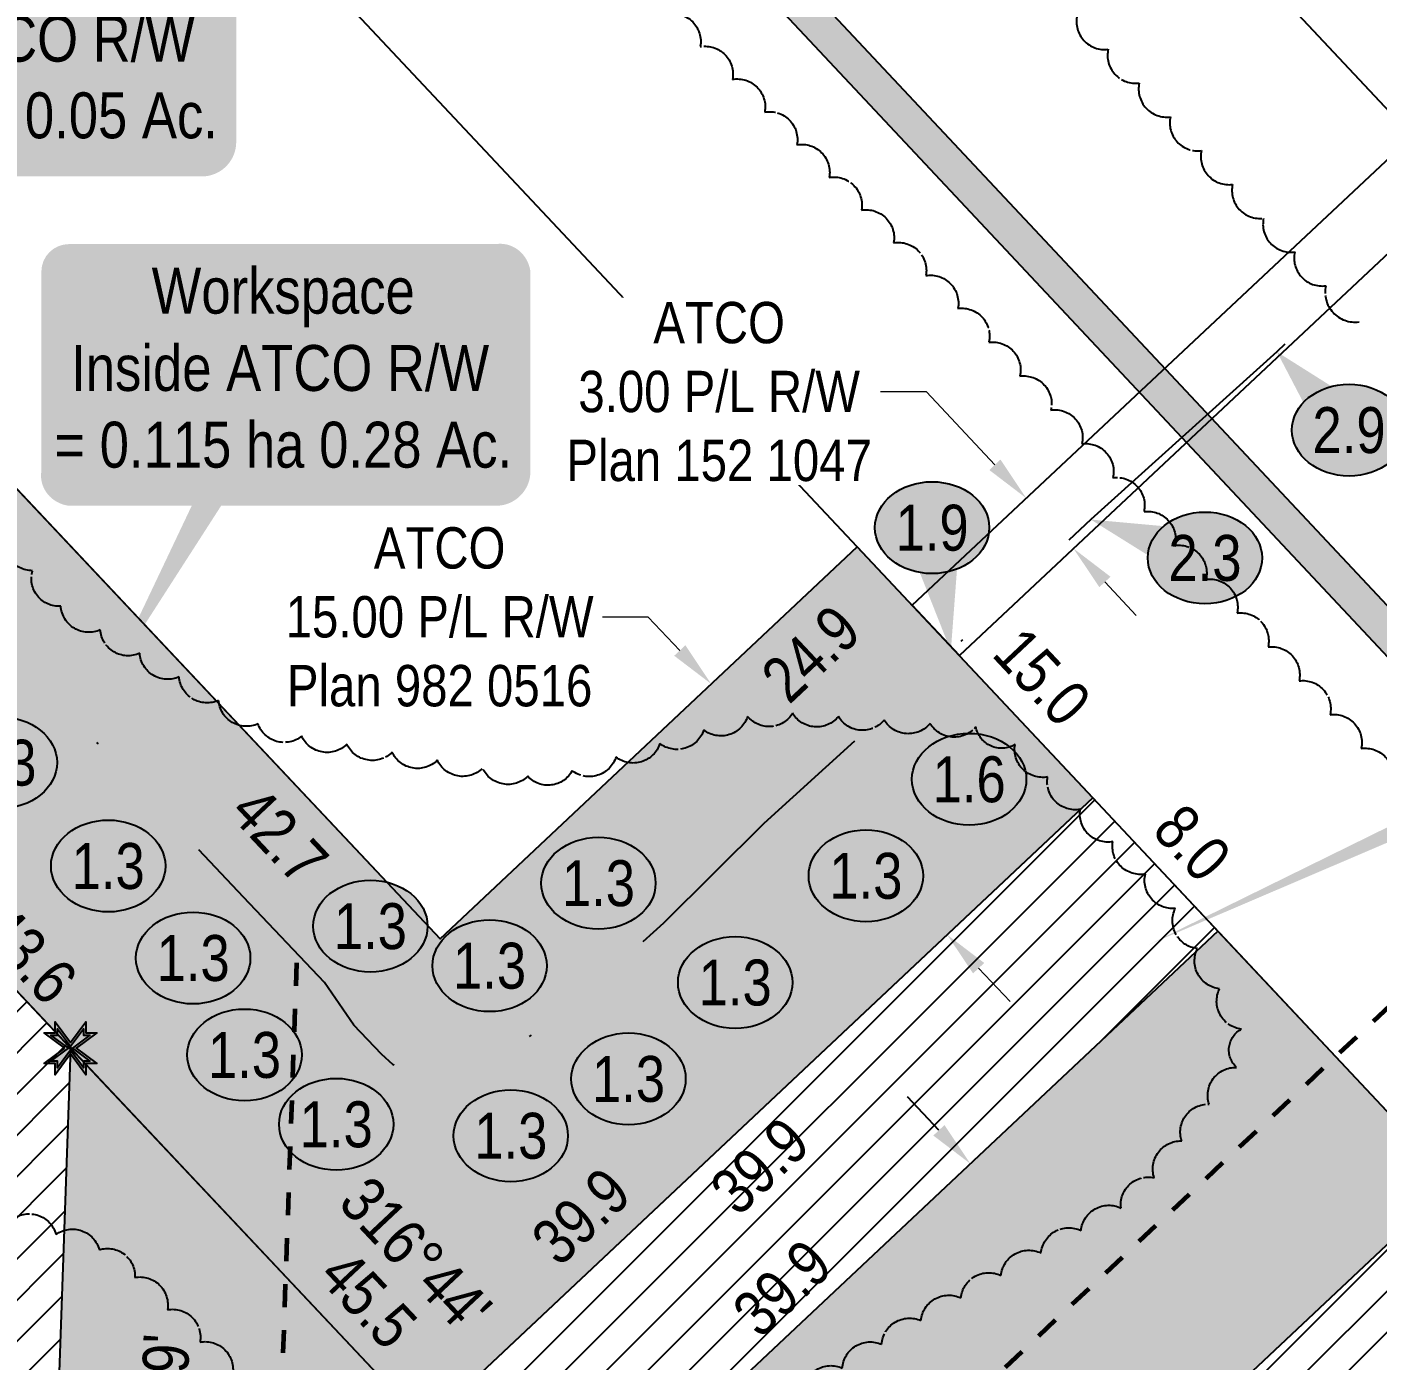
# Model space of a CAD drawing. Extents: x 634962 to 644935, y 5969185 to 5972988.
# Drawn here: x 643982.5 to 644041.3, y 5970389.1 to 5970447.2 of the extents above; entities that cross this region are included whole.
import ezdxf
from ezdxf.enums import TextEntityAlignment as Align

# ---------------------------------------------------------------- set-up
doc = ezdxf.new("R2010")
doc.units = 0
doc.header["$LTSCALE"] = 5
doc.header["$PDSIZE"] = 0.5
for name, pattern in [('0', [1, 1, 0]), ('DASHDOT', [25.4, 12.7, -6.35, 0, -6.35]), ('DASHED2', [9.525, 6.35, -3.175]), ('foc-PROPOSED-HP', [2, 1, -1])]:
    doc.linetypes.add(name, pattern=pattern)
doc.layers.get('Defpoints').update_dxf_attribs({"color": 9})
for name, color, linetype in [('AS-PIPE-UG-CLIENT HIGH PRESSURE', 240, 'DASHDOT'), ('AS-POWER-OH-ATCO PIPELINES', 241, 'foc-OHPOWER'), ('AS-RAILWAY', 13, 'TRACKS'), ('C-RW', 13, 'Continuous'), ('L-BD1', 253, 'Continuous'), ('L-MON', 1, 'Continuous'), ('L-TITLEDB', 4, 'Continuous'), ('L-TITLEDB-T', 4, 'Continuous'), ('P-ELEVATION', 7, 'Continuous'), ('P-PROPOSED', 10, 'Continuous'), ('P-PROPOSED-H', 21, 'Continuous'), ('P-TEMP WITHIN RW-H_3', 254, 'Continuous'), ('P-TEMP WITHIN-BLACK_3', 5, 'Continuous'), ('P-TEMP-ATCO PIPELINES-H_3', 71, 'Continuous'), ('P-TEMP-ATCO PIPELINES-T_3', 104, 'Continuous'), ('P-TEMP-ATCO PIPELINES_3', 104, 'Continuous'), ('P-TEMP-BLOCKS', 250, 'Continuous'), ('T-BUSH', 110, '0')]:
    doc.layers.add(name, color=color, linetype=linetype)
doc.layers.add('C-RW-T', color=13, linetype='Continuous', lineweight=9)
doc.layers.add('PROPOSED HP', color=240, linetype='foc-PROPOSED-HP', lineweight=60)
doc.styles.add('1.8', font='ARIALN.TTF', dxfattribs={"height": 1.8})
doc.styles.add('80', font='ARIALN.TTF', dxfattribs={"height": 10})
doc.styles.add('80L', font='ARIALN.TTF', dxfattribs={"height": 10})
doc.styles.add('foc-LtypeFont', font='ARIALN.TTF', dxfattribs={"height": 7.35})
doc.linetypes.add('foc-OHPOWER', pattern='A,10,-1,["O/P",foc-LtypeFont,S=0.2,R=0,X=-0.5,Y=-0.75],-3.25', length=14.25)
doc.linetypes.add('TRACKS', pattern='A,3.81,[130,ltypeshp1.shx,S=6.35,R=0,X=0,Y=0],3.81', length=7.62)
doc.dimstyles.new('Compass 1 000', dxfattribs={"dimtxt": 1.8, "dimasz": 2, "dimexe": 0.2, "dimexo": 0.0625, "dimgap": 0.5, "dimtad": 0, "dimtih": 1, "dimtoh": 1, "dimzin": 0, "dimdsep": 46, "dimtxsty": '1.8', "dimcen": 0.1, "dimse1": 1, "dimse2": 1, "dimclrd": 256, "dimclrt": 256, "dimaunit": 1, "dimadec": 4, "dimazin": 0, "dimtfac": 0.06, "dimtofl": 0, "dimtmove": 0, "dimatfit": 0, "dimfxl": 0.2, "dimtolj": 1, "dimtzin": 0, "dimlwd": -1, "dimarcsym": 0})

# ---------------------------------------------------------------- blocks, each defined once
blk = doc.blocks.new('*D442')
at = {"layer": 'C-RW-T', "transparency": 16777216}
for p, q in [((644021.659, 5970431.32), (644019.659, 5970431.32)), ((644024.643, 5970428.14), (644021.659, 5970431.32)), ((644029.433, 5970423.036), (644030.801, 5970421.578))]:
    blk.add_line(p, q, dxfattribs=at)
for points in [[(644024.886, 5970428.368), (644024.4, 5970427.912), (644026.012, 5970426.682)], [(644029.676, 5970423.264), (644029.189, 5970422.808), (644028.064, 5970424.495)]]:
    blk.add_solid(points, dxfattribs=at)
at = {"layer": 'Defpoints', "color": 0, "transparency": 16777216}
for p in [(644026.012, 5970426.682), (644025.922, 5970426.598), (644027.975, 5970424.411)]:
    blk.add_point(p, dxfattribs=at)
at = {"layer": 'C-RW-T', "transparency": 16777216, "insert": (644012.637, 5970431.32), "char_height": 1.8, "attachment_point": 5, "style": '1.8', "bg_fill": 3, "box_fill_scale": 1.1, "bg_fill_color": 256, "bg_fill_true_color": 13158600, "bg_fill_transparency": 0}
blk.add_mtext('\\A1;ATCO\\P3.00 P/L R/W\\PPlan 152 1047', dxfattribs=at)
blk = doc.blocks.new('*D443')
at = {"layer": 'Defpoints', "color": 0, "transparency": 16777216}
for p in [(644021.928, 5970464.717), (644000.152, 5970444.279), (644048.573, 5970392.69)]:
    blk.add_point(p, dxfattribs=at)
at = {"layer": 'L-TITLEDB-T', "transparency": 16777216}
for p, q in [((644071.807, 5970414.498), (644073.265, 5970415.866)), ((644073.265, 5970415.866), (644075.265, 5970415.866)), ((644047.115, 5970391.322), (644045.657, 5970389.953))]:
    blk.add_line(p, q, dxfattribs=at)
for points in [[(644071.579, 5970414.741), (644072.035, 5970414.255), (644070.349, 5970413.129)], [(644046.887, 5970391.565), (644047.343, 5970391.079), (644048.573, 5970392.69)]]:
    blk.add_solid(points, dxfattribs=at)
at = {"layer": 'L-TITLEDB-T', "transparency": 16777216, "insert": (644082.191, 5970415.866), "char_height": 1.8, "attachment_point": 5, "style": '1.8'}
blk.add_mtext('\\A1;30.18 Railway\\PPlan 6276 BB', dxfattribs=at)
blk = doc.blocks.new('*D444')
at = {"layer": 'Defpoints', "color": 0, "transparency": 16777216}
for p in [(644049.399, 5970502.658), (644015.863, 5970471.18), (644106.697, 5970441.614)]:
    blk.add_point(p, dxfattribs=at)
at = {"layer": 'L-TITLEDB-T', "transparency": 16777216}
for p, q in [((644108.155, 5970442.983), (644109.613, 5970444.351)), ((644071.703, 5970408.767), (644069.715, 5970406.902)), ((644069.715, 5970406.902), (644067.715, 5970406.902))]:
    blk.add_line(p, q, dxfattribs=at)
for points in [[(644107.927, 5970443.226), (644108.383, 5970442.74), (644106.697, 5970441.614)], [(644071.475, 5970409.01), (644071.931, 5970408.524), (644073.161, 5970410.136)]]:
    blk.add_solid(points, dxfattribs=at)
at = {"layer": 'L-TITLEDB-T', "transparency": 16777216, "insert": (644061.169, 5970406.902), "char_height": 1.8, "attachment_point": 5, "style": '1.8'}
blk.add_mtext('\\A1;45.72 Road\\PPlan 2143 JY', dxfattribs=at)
blk = doc.blocks.new('*U594')
at = {"layer": 'P-ELEVATION'}
h = blk.add_hatch(color=111, dxfattribs=at)
h.dxf.hatch_style = 1
edge = h.paths.add_edge_path()
edge.add_ellipse((0, 0), major_axis=(-12.45, 0), ratio=0.803368, start_angle=0, end_angle=360)
at = {"layer": 'P-ELEVATION', "color": 7, "flags": 128}
blk.add_lwpolyline([(0, 0, 12.5, 0, 0), (-22.24, 11.36, 0, 0, 0)], format="xyseb", dxfattribs=at)
at = {"layer": 'P-ELEVATION', "color": 7}
blk.add_ellipse((0, 0), major_axis=(-12.45, 0), ratio=0.803368, dxfattribs=at)
at = {"layer": 'P-ELEVATION', "style": '80'}
blk.add_attdef('ELEVATION', text='', height=10, dxfattribs=at).set_placement((0, 0), align=Align.MIDDLE_CENTER)
blk = doc.blocks.new('*U603')
at = {"layer": 'P-ELEVATION'}
h = blk.add_hatch(color=111, dxfattribs=at)
h.dxf.hatch_style = 1
edge = h.paths.add_edge_path()
edge.add_ellipse((0, 0), major_axis=(-12.45, 0), ratio=0.803368, start_angle=0, end_angle=360)
at = {"layer": 'P-ELEVATION', "color": 7, "flags": 128}
blk.add_lwpolyline([(0, 0, 12.5, 0, 0), (24.31, 1.17, 0, 0, 0)], format="xyseb", dxfattribs=at)
at = {"layer": 'P-ELEVATION', "color": 7}
blk.add_ellipse((0, 0), major_axis=(-12.45, 0), ratio=0.803368, dxfattribs=at)
at = {"layer": 'P-ELEVATION', "style": '80'}
blk.add_attdef('ELEVATION', text='', height=10, dxfattribs=at).set_placement((0, 0), align=Align.MIDDLE_CENTER)
blk = doc.blocks.new('*U834')
at = {"layer": 'P-ELEVATION'}
h = blk.add_hatch(color=111, dxfattribs=at)
h.dxf.hatch_style = 1
edge = h.paths.add_edge_path()
edge.add_ellipse((0, 0), major_axis=(-12.45, 0), ratio=0.803368, start_angle=0, end_angle=360)
at = {"layer": 'P-ELEVATION', "color": 7, "flags": 128}
blk.add_lwpolyline([(0, 0, 12.5, 0, 0), (29.46, -6.8, 0, 0, 0)], format="xyseb", dxfattribs=at)
at = {"layer": 'P-ELEVATION', "color": 7}
blk.add_ellipse((0, 0), major_axis=(-12.45, 0), ratio=0.803368, dxfattribs=at)
at = {"layer": 'P-ELEVATION', "style": '80'}
blk.add_attdef('ELEVATION', text='', height=10, dxfattribs=at).set_placement((0, 0), align=Align.MIDDLE_CENTER)
blk = doc.blocks.new('*U833')
at = {"layer": 'P-ELEVATION'}
h = blk.add_hatch(color=111, dxfattribs=at)
h.dxf.hatch_style = 1
edge = h.paths.add_edge_path()
edge.add_ellipse((0, 0), major_axis=(-12.45, 0), ratio=0.803368, start_angle=0, end_angle=360)
at = {"layer": 'P-ELEVATION', "color": 7, "flags": 128}
blk.add_lwpolyline([(0, 0, 12.5, 0, 0), (28.63, -5.3, 0, 0, 0)], format="xyseb", dxfattribs=at)
at = {"layer": 'P-ELEVATION', "color": 7}
blk.add_ellipse((0, 0), major_axis=(-12.45, 0), ratio=0.803368, dxfattribs=at)
at = {"layer": 'P-ELEVATION', "style": '80'}
blk.add_attdef('ELEVATION', text='', height=10, dxfattribs=at).set_placement((0, 0), align=Align.MIDDLE_CENTER)
blk = doc.blocks.new('*U606')
at = {"layer": 'P-ELEVATION'}
h = blk.add_hatch(color=111, dxfattribs=at)
h.dxf.hatch_style = 1
edge = h.paths.add_edge_path()
edge.add_ellipse((0, 0), major_axis=(-12.45, 0), ratio=0.803368, start_angle=0, end_angle=360)
at = {"layer": 'P-ELEVATION', "color": 7, "flags": 128}
blk.add_lwpolyline([(0, 0, 12.5, 0, 0), (29.83, 0.13, 0, 0, 0)], format="xyseb", dxfattribs=at)
at = {"layer": 'P-ELEVATION', "color": 7}
blk.add_ellipse((0, 0), major_axis=(-12.45, 0), ratio=0.803368, dxfattribs=at)
at = {"layer": 'P-ELEVATION', "style": '80'}
blk.add_attdef('ELEVATION', text='', height=10, dxfattribs=at).set_placement((0, 0), align=Align.MIDDLE_CENTER)
blk = doc.blocks.new('*U607')
at = {"layer": 'P-ELEVATION'}
h = blk.add_hatch(color=111, dxfattribs=at)
h.dxf.hatch_style = 1
edge = h.paths.add_edge_path()
edge.add_ellipse((0, 0), major_axis=(-12.45, 0), ratio=0.803368, start_angle=0, end_angle=360)
at = {"layer": 'P-ELEVATION', "color": 7, "flags": 128}
blk.add_lwpolyline([(0, 0, 12.5, 0, 0), (15.94, 11.6, 0, 0, 0)], format="xyseb", dxfattribs=at)
at = {"layer": 'P-ELEVATION', "color": 7}
blk.add_ellipse((0, 0), major_axis=(-12.45, 0), ratio=0.803368, dxfattribs=at)
at = {"layer": 'P-ELEVATION', "style": '80'}
blk.add_attdef('ELEVATION', text='', height=10, dxfattribs=at).set_placement((0, 0), align=Align.MIDDLE_CENTER)
blk = doc.blocks.new('*U608')
at = {"layer": 'P-ELEVATION'}
h = blk.add_hatch(color=111, dxfattribs=at)
h.dxf.hatch_style = 1
edge = h.paths.add_edge_path()
edge.add_ellipse((0, 0), major_axis=(-12.45, 0), ratio=0.803368, start_angle=0, end_angle=360)
at = {"layer": 'P-ELEVATION', "color": 7, "flags": 128}
blk.add_lwpolyline([(0, 0, 12.5, 0, 0), (-15.37, 12.86, 0, 0, 0)], format="xyseb", dxfattribs=at)
at = {"layer": 'P-ELEVATION', "color": 7}
blk.add_ellipse((0, 0), major_axis=(-12.45, 0), ratio=0.803368, dxfattribs=at)
at = {"layer": 'P-ELEVATION', "style": '80'}
blk.add_attdef('ELEVATION', text='', height=10, dxfattribs=at).set_placement((0, 0), align=Align.MIDDLE_CENTER)
blk = doc.blocks.new('*U609')
at = {"layer": 'P-ELEVATION'}
h = blk.add_hatch(color=111, dxfattribs=at)
h.dxf.hatch_style = 1
edge = h.paths.add_edge_path()
edge.add_ellipse((0, 0), major_axis=(-12.45, 0), ratio=0.803368, start_angle=0, end_angle=360)
at = {"layer": 'P-ELEVATION', "color": 7, "flags": 128}
blk.add_lwpolyline([(0, 0, 12.5, 0, 0), (-25.72, 6.72, 0, 0, 0)], format="xyseb", dxfattribs=at)
at = {"layer": 'P-ELEVATION', "color": 7}
blk.add_ellipse((0, 0), major_axis=(-12.45, 0), ratio=0.803368, dxfattribs=at)
at = {"layer": 'P-ELEVATION', "style": '80'}
blk.add_attdef('ELEVATION', text='', height=10, dxfattribs=at).set_placement((0, 0), align=Align.MIDDLE_CENTER)
blk = doc.blocks.new('*U610')
at = {"layer": 'P-ELEVATION'}
h = blk.add_hatch(color=111, dxfattribs=at)
h.dxf.hatch_style = 1
edge = h.paths.add_edge_path()
edge.add_ellipse((0, 0), major_axis=(-12.45, 0), ratio=0.803368, start_angle=0, end_angle=360)
at = {"layer": 'P-ELEVATION', "color": 7, "flags": 128}
blk.add_lwpolyline([(0, 0, 12.5, 0, 0), (-15.64, 12.92, 0, 0, 0)], format="xyseb", dxfattribs=at)
at = {"layer": 'P-ELEVATION', "color": 7}
blk.add_ellipse((0, 0), major_axis=(-12.45, 0), ratio=0.803368, dxfattribs=at)
at = {"layer": 'P-ELEVATION', "style": '80'}
blk.add_attdef('ELEVATION', text='', height=10, dxfattribs=at).set_placement((0, 0), align=Align.MIDDLE_CENTER)
blk = doc.blocks.new('*U611')
at = {"layer": 'P-ELEVATION'}
h = blk.add_hatch(color=111, dxfattribs=at)
h.dxf.hatch_style = 1
edge = h.paths.add_edge_path()
edge.add_ellipse((0, 0), major_axis=(-12.45, 0), ratio=0.803368, start_angle=0, end_angle=360)
at = {"layer": 'P-ELEVATION', "color": 7, "flags": 128}
blk.add_lwpolyline([(0, 0, 12.5, 0, 0), (-3.08, -24.41, 0, 0, 0)], format="xyseb", dxfattribs=at)
at = {"layer": 'P-ELEVATION', "color": 7}
blk.add_ellipse((0, 0), major_axis=(-12.45, 0), ratio=0.803368, dxfattribs=at)
at = {"layer": 'P-ELEVATION', "style": '80'}
blk.add_attdef('ELEVATION', text='', height=10, dxfattribs=at).set_placement((0, 0), align=Align.MIDDLE_CENTER)
blk = doc.blocks.new('*U612')
at = {"layer": 'P-ELEVATION'}
h = blk.add_hatch(color=111, dxfattribs=at)
h.dxf.hatch_style = 1
edge = h.paths.add_edge_path()
edge.add_ellipse((0, 0), major_axis=(-12.45, 0), ratio=0.803368, start_angle=0, end_angle=360)
at = {"layer": 'P-ELEVATION', "color": 7, "flags": 128}
blk.add_lwpolyline([(0, 0, 12.5, 0, 0), (-1.43, -20.97, 0, 0, 0)], format="xyseb", dxfattribs=at)
at = {"layer": 'P-ELEVATION', "color": 7}
blk.add_ellipse((0, 0), major_axis=(-12.45, 0), ratio=0.803368, dxfattribs=at)
at = {"layer": 'P-ELEVATION', "style": '80'}
blk.add_attdef('ELEVATION', text='', height=10, dxfattribs=at).set_placement((0, 0), align=Align.MIDDLE_CENTER)
blk = doc.blocks.new('*U613')
at = {"layer": 'P-ELEVATION'}
h = blk.add_hatch(color=111, dxfattribs=at)
h.dxf.hatch_style = 1
edge = h.paths.add_edge_path()
edge.add_ellipse((0, 0), major_axis=(-12.45, 0), ratio=0.803368, start_angle=0, end_angle=360)
at = {"layer": 'P-ELEVATION', "color": 7, "flags": 128}
blk.add_lwpolyline([(0, 0, 12.5, 0, 0), (-3.58, -21.58, 0, 0, 0)], format="xyseb", dxfattribs=at)
at = {"layer": 'P-ELEVATION', "color": 7}
blk.add_ellipse((0, 0), major_axis=(-12.45, 0), ratio=0.803368, dxfattribs=at)
at = {"layer": 'P-ELEVATION', "style": '80'}
blk.add_attdef('ELEVATION', text='', height=10, dxfattribs=at).set_placement((0, 0), align=Align.MIDDLE_CENTER)
blk = doc.blocks.new('*U624')
at = {"layer": 'P-ELEVATION'}
h = blk.add_hatch(color=111, dxfattribs=at)
h.dxf.hatch_style = 1
edge = h.paths.add_edge_path()
edge.add_ellipse((0, 0), major_axis=(-12.45, 0), ratio=0.803368, start_angle=0, end_angle=360)
at = {"layer": 'P-ELEVATION', "color": 7, "flags": 128}
blk.add_lwpolyline([(0, 0, 12.5, 0, 0), (-15.7, 17.04, 0, 0, 0)], format="xyseb", dxfattribs=at)
at = {"layer": 'P-ELEVATION', "color": 7}
blk.add_ellipse((0, 0), major_axis=(-12.45, 0), ratio=0.803368, dxfattribs=at)
at = {"layer": 'P-ELEVATION', "style": '80'}
blk.add_attdef('ELEVATION', text='', height=10, dxfattribs=at).set_placement((0, 0), align=Align.MIDDLE_CENTER)
blk = doc.blocks.new('*U625')
at = {"layer": 'P-ELEVATION'}
h = blk.add_hatch(color=111, dxfattribs=at)
h.dxf.hatch_style = 1
edge = h.paths.add_edge_path()
edge.add_ellipse((0, 0), major_axis=(-12.45, 0), ratio=0.803368, start_angle=0, end_angle=360)
at = {"layer": 'P-ELEVATION', "color": 7, "flags": 128}
blk.add_lwpolyline([(0, 0, 12.5, 0, 0), (-24.87, 8.36, 0, 0, 0)], format="xyseb", dxfattribs=at)
at = {"layer": 'P-ELEVATION', "color": 7}
blk.add_ellipse((0, 0), major_axis=(-12.45, 0), ratio=0.803368, dxfattribs=at)
at = {"layer": 'P-ELEVATION', "style": '80'}
blk.add_attdef('ELEVATION', text='', height=10, dxfattribs=at).set_placement((0, 0), align=Align.MIDDLE_CENTER)
blk = doc.blocks.new('*U677')
at = {"layer": 'P-ELEVATION'}
h = blk.add_hatch(color=111, dxfattribs=at)
h.dxf.hatch_style = 1
edge = h.paths.add_edge_path()
edge.add_ellipse((0, 0), major_axis=(-12.45, 0), ratio=0.803368, start_angle=0, end_angle=360)
at = {"layer": 'P-ELEVATION', "color": 7, "flags": 128}
blk.add_lwpolyline([(0, 0, 12.5, 0, 0), (4.08, -26.85, 0, 0, 0)], format="xyseb", dxfattribs=at)
at = {"layer": 'P-ELEVATION', "color": 7}
blk.add_ellipse((0, 0), major_axis=(-12.45, 0), ratio=0.803368, dxfattribs=at)
at = {"layer": 'P-ELEVATION', "style": '80'}
blk.add_attdef('ELEVATION', text='', height=10, dxfattribs=at).set_placement((0, 0), align=Align.MIDDLE_CENTER)
blk = doc.blocks.new('*U673')
h = blk.add_hatch(color=255)
edge = h.paths.add_edge_path()
edge.add_line((-46.5, -28.5), (46.5, -28.5))
edge.add_arc((46.5, -22.5), 6, 270, 360)
edge.add_line((52.5, -22.5), (52.5, 21))
edge.add_arc((46.5, 21), 6, 0, 90)
edge.add_line((46.5, 27), (-46.5, 27))
edge.add_arc((-46.5, 21), 6, 90, 180)
edge.add_line((-52.5, 21), (-52.5, -22.5))
edge.add_arc((-46.5, -22.5), 6, 180, 270)
at = {"color": 8, "true_color": 0x787878, "flags": 128}
blk.add_lwpolyline([(-46.5, -28.5, 3, 3, 0), (46.5, -28.5, 3, 3, 0.414214), (52.5, -22.5, 3, 3, 0), (52.5, 21, 3, 0, 0.414214), (46.5, 27, 0, 0, 0), (-46.5, 27, 0, 0, 0.414214), (-52.5, 21, 0, 0, 0), (-52.5, -22.5, 0, 3, 0.414214)], format="xyseb", close=True, dxfattribs=at)
blk.add_lwpolyline([(-37.8, -68.02, 0, 10, 0), (0, 0, 5, 5, 0)], format="xyseb", dxfattribs=at)
at = {"color": 8, "true_color": 0x787878, "style": '80'}
blk.add_attdef('ENTER_TEXT_001', (-35.99, -5), '', height=10, dxfattribs=at)
blk = doc.blocks.new('*U676')
h = blk.add_hatch(color=255)
edge = h.paths.add_edge_path()
edge.add_line((-46.5, -28.5), (46.5, -28.5))
edge.add_arc((46.5, -22.5), 6, 270, 360)
edge.add_line((52.5, -22.5), (52.5, 21))
edge.add_arc((46.5, 21), 6, 0, 90)
edge.add_line((46.5, 27), (-46.5, 27))
edge.add_arc((-46.5, 21), 6, 90, 180)
edge.add_line((-52.5, 21), (-52.5, -22.5))
edge.add_arc((-46.5, -22.5), 6, 180, 270)
at = {"color": 8, "true_color": 0x787878, "flags": 128}
blk.add_lwpolyline([(-46.5, -28.5, 3, 3, 0), (46.5, -28.5, 3, 3, 0.414214), (52.5, -22.5, 3, 3, 0), (52.5, 21, 3, 0, 0.414214), (46.5, 27, 0, 0, 0), (-46.5, 27, 0, 0, 0.414214), (-52.5, 21, 0, 0, 0), (-52.5, -22.5, 0, 3, 0.414214)], format="xyseb", close=True, dxfattribs=at)
blk.add_lwpolyline([(-74.71, -49.04, 0, 10, 0), (0, 0, 5, 5, 0)], format="xyseb", dxfattribs=at)
at = {"color": 8, "true_color": 0x787878, "style": '80'}
blk.add_attdef('ENTER_TEXT_001', (-35.99, -5), '', height=10, dxfattribs=at)
blk = doc.blocks.new('*D702')
at = {"layer": 'C-RW-T', "transparency": 16777216}
for p, q in [((644009.553, 5970421.507), (644007.553, 5970421.507)), ((644010.923, 5970420.05), (644009.553, 5970421.507)), ((644023.936, 5970406.212), (644025.306, 5970404.755))]:
    blk.add_line(p, q, dxfattribs=at)
for points in [[(644011.166, 5970420.278), (644010.68, 5970419.822), (644012.293, 5970418.593)], [(644024.179, 5970406.44), (644023.693, 5970405.984), (644022.566, 5970407.669)]]:
    blk.add_solid(points, dxfattribs=at)
at = {"layer": 'Defpoints', "color": 0, "transparency": 16777216}
for p in [(644012.293, 5970418.593), (644011.238, 5970417.601), (644021.511, 5970406.677)]:
    blk.add_point(p, dxfattribs=at)
at = {"layer": 'C-RW-T', "transparency": 16777216, "insert": (644000.467, 5970421.507), "char_height": 1.8, "attachment_point": 5, "style": '1.8'}
blk.add_mtext('\\A1;ATCO\\P15.00 P/L R/W\\PPlan 982 0516', dxfattribs=at)
blk = doc.blocks.new('*U802')
h = blk.add_hatch(color=255)
edge = h.paths.add_edge_path()
edge.add_line((-46.5, -28.5), (46.5, -28.5))
edge.add_arc((46.5, -22.5), 6, 270, 360)
edge.add_line((52.5, -22.5), (52.5, 21))
edge.add_arc((46.5, 21), 6, 0, 90)
edge.add_line((46.5, 27), (-46.5, 27))
edge.add_arc((-46.5, 21), 6, 90, 180)
edge.add_line((-52.5, 21), (-52.5, -22.5))
edge.add_arc((-46.5, -22.5), 6, 180, 270)
at = {"color": 104, "flags": 128}
blk.add_lwpolyline([(-46.5, -28.5, 3, 3, 0), (46.5, -28.5, 3, 3, 0.414214), (52.5, -22.5, 3, 3, 0), (52.5, 21, 3, 0, 0.414214), (46.5, 27, 0, 0, 0), (-46.5, 27, 0, 0, 0.414214), (-52.5, 21, 0, 0, 0), (-52.5, -22.5, 0, 3, 0.414214)], format="xyseb", close=True, dxfattribs=at)
blk.add_lwpolyline([(-128.34, -58.99, 0, 7.5, 0), (0, 0, 0, 0, 0)], format="xyseb", dxfattribs=at)
at = {"color": 104, "style": '80'}
blk.add_attdef('ENTER_TEXT_001', (-26.85, -4.92), '', height=10, dxfattribs=at)
blk = doc.blocks.new('*D803')
at = {"layer": 'Defpoints', "color": 0, "transparency": 16777216}
for p in [(644026.622, 5970400.56), (644036.897, 5970389.636), (644033.85, 5970386.771)]:
    blk.add_point(p, dxfattribs=at)
at = {"layer": 'L-TITLEDB-T', "transparency": 16777216}
for p, q in [((644022.206, 5970399.151), (644020.835, 5970400.608)), ((644035.22, 5970385.314), (644036.59, 5970383.857)), ((644036.59, 5970383.857), (644038.59, 5970383.857))]:
    blk.add_line(p, q, dxfattribs=at)
for points in [[(644022.448, 5970399.38), (644021.963, 5970398.923), (644023.576, 5970397.694)], [(644035.463, 5970385.542), (644034.977, 5970385.085), (644033.85, 5970386.771)]]:
    blk.add_solid(points, dxfattribs=at)
at = {"layer": 'L-TITLEDB-T', "transparency": 16777216, "insert": (644041.509, 5970383.857), "char_height": 1.8, "attachment_point": 5, "style": '1.8'}
blk.add_mtext('\\A1;15.00', dxfattribs=at)
blk = doc.blocks.new('TEMP')
h = blk.add_hatch(color=255)
h.dxf.hatch_style = 1
h.paths.add_polyline_path([(0, 0.251), (-0.666, 1.152), (-0.666, 0.666), (-1.152, 0.666), (-0.251, 0), (-1.152, -0.666), (-0.666, -0.666), (-0.666, -1.152), (0, -0.251), (0.666, -1.152), (0.666, -0.666), (1.152, -0.666), (0.251, 0), (1.152, 0.666), (0.666, 0.666), (0.666, 1.152)])
h.paths.add_polyline_path([(0.566, 0.849), (0.566, 0.566), (0.849, 0.566), (0.083, 0), (0.849, -0.566), (0.566, -0.566), (0.566, -0.849), (0, -0.083), (-0.566, -0.849), (-0.566, -0.566), (-0.849, -0.566), (-0.083, 0), (-0.849, 0.566), (-0.566, 0.566), (-0.566, 0.849), (0, 0.083)], flags=16)
h = blk.add_hatch(color=1)
h.dxf.hatch_style = 1
h.paths.add_polyline_path([(0, 0.083), (-0.566, 0.849), (-0.566, 0.566), (-0.849, 0.566), (-0.083, 0), (-0.849, -0.566), (-0.566, -0.566), (-0.566, -0.849), (0, -0.083), (0.566, -0.849), (0.566, -0.566), (0.849, -0.566), (0.083, 0), (0.849, 0.566), (0.566, 0.566), (0.566, 0.849)])
at = {"color": 1}
for p, q in [((-0.083, 0), (0.083, 0)), ((0, 0.083), (0, -0.083))]:
    blk.add_line(p, q, dxfattribs=at)
at = {"color": 255, "flags": 128}
blk.add_lwpolyline([(-0.251, 0), (-1.152, 0.666), (-0.666, 0.666), (-0.666, 1.152), (0, 0.251), (0.666, 1.152), (0.666, 0.666), (1.152, 0.666), (0.251, 0), (1.152, -0.666), (0.666, -0.666), (0.666, -1.152), (0, -0.251), (-0.666, -1.152), (-0.666, -0.666), (-1.152, -0.666)], close=True, dxfattribs=at)
at = {"color": 1, "flags": 128}
blk.add_lwpolyline([(-0.083, 0), (-0.849, 0.566), (-0.566, 0.566), (-0.566, 0.849), (0, 0.083), (0.566, 0.849), (0.566, 0.566), (0.849, 0.566), (0.083, 0), (0.849, -0.566), (0.566, -0.566), (0.566, -0.849), (0, -0.083), (-0.566, -0.849), (-0.566, -0.566), (-0.849, -0.566)], close=True, dxfattribs=at)

msp = doc.modelspace()

# ---------------------------------------------------------------- hatches: boundary and pattern name
at = {"layer": 'P-PROPOSED-H'}
h = msp.add_hatch(color=256, dxfattribs=at)
h.dxf.hatch_style = 1
h.paths.add_polyline_path([(643984.395, 5970402.726), (643983.339, 5970372.423), (643999.893, 5970354.833), (644044.611, 5970396.892), (644034.355, 5970407.832), (644005.303, 5970380.509)])
at = {"layer": 'P-TEMP WITHIN RW-H_3'}
h = msp.add_hatch(color=256, dxfattribs=at)
h.dxf.hatch_style = 1
h.paths.add_polyline_path([(644000.494, 5970407.497), (644018.65, 5970424.571), (644028.913, 5970413.638), (643999.849, 5970386.304), (643969.979, 5970418.044), (643969.335, 5970438.54), (643971.22, 5970438.603)])
at = {"layer": 'P-TEMP-ATCO PIPELINES-H_3'}
h = msp.add_hatch(dxfattribs=at)
h.set_pattern_fill('ANSI31', color=256, scale=0.399897)
h.set_pattern_definition([(45, (-1542.7681, 974.1387), (-0.89779543018, 0.89779543018), [])])
h.paths.add_polyline_path([(644044.611, 5970396.892), (644053.527, 5970387.381), (643973.31, 5970311.935), (643969.979, 5970418.044), (643984.395, 5970402.726), (643983.339, 5970372.423), (643999.893, 5970354.833)])
h = msp.add_hatch(dxfattribs=at)
h.set_pattern_fill('ANSI31', color=256, scale=0.399897)
h.set_pattern_definition([(45, (-1542.7681, 974.1387), (-0.89779543018, 0.89779543018), [])])
h.paths.add_polyline_path([(644034.355, 5970407.832), (644005.303, 5970380.509), (643999.849, 5970386.304), (644028.913, 5970413.638)])

# ---------------------------------------------------------------- linework, layer by layer
at = {"layer": 'AS-PIPE-UG-CLIENT HIGH PRESSURE', "ltscale": 0.2, "flags": 128}
msp.add_lwpolyline([(644301.708, 5970489.602), (644290.992, 5970492.089), (644281.027, 5970494.399), (644269.236, 5970497.131), (644258.046, 5970499.758), (644246.567, 5970502.419), (644236, 5970504.791), (644221.408, 5970508.361), (644207.884, 5970511.537), (644193.323, 5970514.882), (644177.335, 5970518.443), (644161.215, 5970522.043), (644149.498, 5970524.612), (644144.978, 5970525.639), (644141.459, 5970526.541), (644138.638, 5970527.115), (644137.259, 5970527.338), (644136.572, 5970526.986), (644135.582, 5970526.353), (644134.689, 5970525.55), (644132.384, 5970523.379), (644128.142, 5970519.1), (644122.906, 5970514.036), (644117.667, 5970509.009), (644112.355, 5970503.865), (644111.255, 5970502.813), (644107.87, 5970499.427), (644103.276, 5970495.087), (644098.422, 5970490.546), (644080.878, 5970474.016), (644071.09, 5970465.044), (644054.536, 5970450.078), (644044.502, 5970440.624), (644036.924, 5970433.058), (644028.817, 5970425.754), (644022.724, 5970420.032), (644018.55, 5970416.112), (644014.578, 5970412.508), (644010.209, 5970408.171), (644006.765, 5970405.034), (644004.619, 5970403.396), (644003.548, 5970402.733), (644002.357, 5970402.129), (644001.231, 5970401.678), (644000.492, 5970401.484), (643999.9, 5970401.556), (643999.152, 5970401.73), (643998.451, 5970402.001), (643997.936, 5970402.461), (643996.737, 5970403.73), (643995.459, 5970405.595), (643991.926, 5970409.305), (643986.181, 5970415.401), (643980.927, 5970420.742), (643977.511, 5970424.33), (643969.658, 5970432.178), (643959.348, 5970443.151), (643950.437, 5970452.287), (643949.414, 5970453.311), (643947.233, 5970454.651), (643944.998, 5970455.318), (643934.486, 5970458.698), (643926.256, 5970461.193), (643914.474, 5970464.842), (643907.001, 5970466.965), (643895.695, 5970470.389), (643887.285, 5970472.904), (643877.033, 5970476.05), (643868.621, 5970478.731), (643861.496, 5970480.863)], dxfattribs=at)
at = {"layer": 'AS-POWER-OH-ATCO PIPELINES', "linetype": 'foc-OHPOWER', "ltscale": 0.2, "flags": 128}
msp.add_lwpolyline([(643947.107, 5970544.453), (644084.759, 5970397.76)], dxfattribs=at)
at = {"layer": 'AS-RAILWAY', "linetype": 'DASHED2', "ltscale": 0.4, "const_width": 1.5, "flags": 128}
msp.add_lwpolyline([(644053.287, 5970408.556), (643934.951, 5970534.774)], dxfattribs=at)
at = {"layer": 'AS-RAILWAY', "flags": 128}
for points in [[(643935.553, 5970535.253), (644053.566, 5970409.373)], [(644052.74, 5970408.043), (643934.363, 5970534.305)]]:
    msp.add_lwpolyline(points, dxfattribs=at)
at = {"layer": 'C-RW', "flags": 128}
msp.add_lwpolyline([(643826.987, 5970494.565), (643944.283, 5970459.281), (643948.254, 5970463.007), (644000.494, 5970407.497), (644018.65, 5970424.571), (644028.913, 5970413.638), (643999.849, 5970386.304), (643932.842, 5970457.504), (643823.206, 5970490.484)], dxfattribs=at)
msp.add_lwpolyline([(644023.097, 5970419.834), (644021.044, 5970422.021), (644042.819, 5970442.454), (644044.872, 5970440.267)], close=True, dxfattribs=at)
at = {"layer": 'L-TITLEDB'}
for points in [[(643947.107, 5970544.453), (644084.759, 5970397.76)], [(644084.759, 5970397.76), (643947.107, 5970544.453)], [(644063.546, 5970376.694), (644028.913, 5970413.638), (644018.65, 5970424.571), (643990.785, 5970454.259), (643968.865, 5970453.529), (643968.083, 5970478.443), (643966.503, 5970480.127), (643956.075, 5970491.236), (643923.645, 5970525.772)]]:
    msp.add_lwpolyline(points, dxfattribs=at)
at = {"layer": 'P-PROPOSED', "flags": 128}
msp.add_lwpolyline([(643984.395, 5970402.726), (643983.339, 5970372.423), (643999.893, 5970354.833), (644044.611, 5970396.892), (644034.355, 5970407.832), (644005.303, 5970380.509)], close=True, dxfattribs=at)
at = {"layer": 'P-TEMP WITHIN-BLACK_3'}
msp.add_lwpolyline([(644000.494, 5970407.497), (644018.65, 5970424.571), (644028.913, 5970413.638), (643999.849, 5970386.304), (643969.979, 5970418.044), (643969.335, 5970438.54), (643971.22, 5970438.603)], close=True, dxfattribs=at)
at = {"layer": 'P-TEMP-ATCO PIPELINES_3', "flags": 128}
for points in [[(644044.611, 5970396.892), (644053.527, 5970387.381), (643973.31, 5970311.935), (643969.979, 5970418.044), (643984.395, 5970402.726), (643983.339, 5970372.423), (643999.893, 5970354.833), (644044.611, 5970396.892)], [(644034.355, 5970407.832), (644005.303, 5970380.509), (643999.849, 5970386.304), (644028.913, 5970413.638)]]:
    msp.add_lwpolyline(points, close=True, dxfattribs=at)
at = {"layer": 'PROPOSED HP', "ltscale": 0.2, "flags": 128}
msp.add_lwpolyline([(644165.674, 5970521.047), (644000.216, 5970365.431), (643993.083, 5970373.009), (643994.263, 5970406.851)], dxfattribs=at)
at = {"layer": 'T-BUSH', "flags": 128}
for points in [[(643931.519, 5970532.042, -0.355032), (643932.215, 5970530.669, -0.520567), (643933.573, 5970529.201, -0.520567), (643934.931, 5970527.733, -0.520567), (643936.289, 5970526.266, -0.520567), (643937.647, 5970524.798, -0.520567), (643939.005, 5970523.331, -0.520567), (643940.363, 5970521.863, -0.520567), (643941.721, 5970520.395, -0.520567), (643943.059, 5970518.91, -0.520567), (643944.383, 5970517.411, -0.520567), (643945.706, 5970515.912, -0.520567), (643947.03, 5970514.414, -0.520567), (643948.353, 5970512.915, -0.520567), (643949.677, 5970511.416, -0.520567), (643951, 5970509.917, -0.520567), (643952.323, 5970508.418, -0.520567), (643953.647, 5970506.92, -0.520567), (643954.994, 5970505.442, -0.520567), (643956.371, 5970503.993, -0.520567), (643957.749, 5970502.544, -0.520567), (643959.127, 5970501.095, -0.520567), (643960.505, 5970499.646, -0.520567), (643961.882, 5970498.197, -0.520567), (643963.26, 5970496.748, -0.520567), (643964.638, 5970495.299, -0.520567), (643966.015, 5970493.849, -0.520567), (643967.393, 5970492.4, -0.520567), (643968.771, 5970490.951, -0.520567), (643970.149, 5970489.502, -0.520567), (643971.526, 5970488.053, -0.520567), (643972.904, 5970486.604, -0.520567), (643974.282, 5970485.155, -0.520567), (643975.66, 5970483.706, -0.520567), (643977.037, 5970482.257, -0.520567), (643978.415, 5970480.808, -0.520567), (643979.793, 5970479.359, -0.520567), (643981.17, 5970477.91, -0.520567), (643982.551, 5970476.463, -0.520567), (643983.94, 5970475.025, -0.520567), (643985.329, 5970473.587, -0.520567), (643986.719, 5970472.149, -0.520567), (643988.108, 5970470.711, -0.520567), (643989.497, 5970469.273, -0.520567), (643990.887, 5970467.835, -0.520567), (643992.276, 5970466.397, -0.520567), (643993.665, 5970464.959, -0.520567), (643995.055, 5970463.522, -0.520567), (643996.444, 5970462.084, -0.520567), (643997.833, 5970460.646, -0.520567), (643999.223, 5970459.208, -0.520567), (644000.612, 5970457.77, -0.520567), (644002.001, 5970456.332, -0.520567), (644003.397, 5970454.9, -0.520567), (644004.8, 5970453.476, -0.520567), (644006.203, 5970452.051, -0.520567), (644007.607, 5970450.627, -0.520567), (644009.01, 5970449.202, -0.520567), (644010.413, 5970447.778, -0.520567), (644011.816, 5970446.353, -0.520567), (644013.219, 5970444.929, -0.520567), (644014.622, 5970443.504, -0.520567), (644016.026, 5970442.08, -0.520567), (644017.429, 5970440.656, -0.520567), (644018.832, 5970439.231, -0.520567), (644020.235, 5970437.807, -0.520567), (644021.638, 5970436.382, -0.520567), (644023.033, 5970434.95, -0.520567), (644024.383, 5970433.475, -0.520567), (644025.734, 5970432, -0.520567), (644027.084, 5970430.526, -0.520567), (644028.434, 5970429.051, -0.520567), (644029.785, 5970427.576, -0.520567), (644031.135, 5970426.102, -0.520567), (644032.485, 5970424.627, -0.520567), (644033.836, 5970423.153, -0.520567), (644035.186, 5970421.678, -0.520567), (644036.536, 5970420.203, -0.520567), (644037.887, 5970418.729, -0.520567), (644039.237, 5970417.254, -0.520567), (644040.59, 5970415.782, -0.520567), (644041.957, 5970414.323, -0.520567), (644043.325, 5970412.864, -0.520567), (644044.692, 5970411.405, -0.520567), (644046.059, 5970409.946, -0.520567), (644047.426, 5970408.487, -0.520567), (644048.793, 5970407.028, -0.520567), (644050.161, 5970405.569, -0.520567), (644051.528, 5970404.11, -0.520567), (644052.895, 5970402.651, -0.520567), (644054.262, 5970401.192, -0.520567), (644055.629, 5970399.733, -0.520567), (644056.997, 5970398.274, -0.520567), (644058.364, 5970396.815, -0.520567), (644059.731, 5970395.356, -0.520567), (644061.099, 5970393.897, -0.520567), (644062.466, 5970392.438, -0.520567), (644064.457, 5970390.314)], [(643972.708, 5970303.694, -0.417337), (643972.987, 5970305.406, -0.520567), (643972.912, 5970307.404, -0.520567), (643972.82, 5970309.401, -0.520567), (643972.728, 5970311.399, -0.520567), (643972.636, 5970313.396, -0.520567), (643972.544, 5970315.393, -0.520567), (643972.449, 5970317.391, -0.520567), (643972.341, 5970319.387, -0.520567), (643972.232, 5970321.384, -0.520567), (643972.124, 5970323.38, -0.520567), (643972.016, 5970325.377, -0.520567), (643971.908, 5970327.373, -0.520567), (643971.799, 5970329.37, -0.520567), (643971.691, 5970331.367, -0.520567), (643971.583, 5970333.363, -0.520567), (643971.475, 5970335.36, -0.520567), (643971.366, 5970337.356, -0.520567), (643971.258, 5970339.353, -0.520567), (643971.15, 5970341.349, -0.520567), (643971.058, 5970343.346, -0.520567), (643971.024, 5970345.346, -0.520567), (643970.99, 5970347.345, -0.520567), (643970.955, 5970349.344, -0.520567), (643970.921, 5970351.343, -0.520567), (643970.886, 5970353.342, -0.520567), (643970.852, 5970355.342, -0.520567), (643970.817, 5970357.341, -0.520567), (643970.783, 5970359.34, -0.520567), (643970.748, 5970361.339, -0.520567), (643970.714, 5970363.338, -0.520567), (643970.679, 5970365.338, -0.520567), (643970.645, 5970367.337, -0.520567), (643970.611, 5970369.336, -0.520567), (643970.576, 5970371.335, -0.520567), (643970.401, 5970373.326, -0.520567), (643970.19, 5970375.314, -0.520567), (643969.979, 5970377.302, -0.520567), (643969.768, 5970379.291, -0.520567), (643969.556, 5970381.279, -0.520567), (643969.345, 5970383.267, -0.520567), (643969.134, 5970385.255, -0.520567), (643968.922, 5970387.244, -0.520567), (643968.875, 5970389.24, -0.520567), (643968.885, 5970391.24, -0.520567), (643968.895, 5970393.239, -0.520567), (643968.905, 5970395.239, -0.520567), (643968.952, 5970397.235, -0.520567), (643969.314, 5970399.201, -0.520567), (643969.675, 5970401.168, -0.520567), (643970.091, 5970403.122, -0.520567), (643970.621, 5970405.05, -0.520567), (643971.735, 5970404.572, -0.520567), (643973.09, 5970403.102, -0.520567), (643974.446, 5970401.631, -0.520567), (643975.801, 5970400.161, -0.520567), (643977.156, 5970398.691, -0.520567), (643978.511, 5970397.221, -0.520567), (643979.997, 5970395.949, -0.520567), (643981.882, 5970395.283, -0.520567), (643983.768, 5970394.617, -0.520567), (643985.653, 5970393.951, -0.520567), (643987.198, 5970392.743, -0.520567), (643988.617, 5970391.335, -0.520567), (643990.036, 5970389.926, -0.520567), (643991.455, 5970388.517, -0.520567), (643992.874, 5970387.109, -0.520567), (643994.571, 5970386.075, -0.520567), (643996.334, 5970385.132, -0.520567), (643998.096, 5970384.188, -0.520567), (643999.859, 5970383.244, -0.520567), (644001.622, 5970382.301, -0.520567), (644003.47, 5970382.343, -0.520567), (644005.368, 5970382.971, -0.520567), (644007.266, 5970383.6, -0.520567), (644009.164, 5970384.228, -0.520567), (644011.062, 5970384.857, -0.520567), (644012.864, 5970385.694, -0.520567), (644014.576, 5970386.728, -0.520567), (644016.287, 5970387.762, -0.520567), (644017.999, 5970388.795, -0.520567), (644019.711, 5970389.829, -0.520567), (644021.422, 5970390.863, -0.520567), (644023.161, 5970391.849, -0.520567), (644024.905, 5970392.828, -0.520567), (644026.648, 5970393.806, -0.520567), (644028.392, 5970394.785, -0.520567), (644030.136, 5970395.764, -0.520567), (644031.579, 5970397.084, -0.520567), (644032.775, 5970398.687, -0.520567), (644033.97, 5970400.289, -0.520567), (644035.166, 5970401.892, -0.520567), (644035.386, 5970403.563, -0.520567), (644034.424, 5970405.315, -0.520567), (644033.462, 5970407.068, -0.520567), (644032.499, 5970408.821, -0.520567), (644031.197, 5970410.317, -0.520567), (644029.778, 5970411.725, -0.520567), (644028.359, 5970413.134, -0.520567), (644026.939, 5970414.543, -0.520567), (644025.52, 5970415.951, -0.520567), (644023.813, 5970416.727, -0.520567), (644021.819, 5970416.875, -0.520567), (644019.825, 5970417.023, -0.520567), (644017.831, 5970417.171, -0.520567), (644015.837, 5970417.318, -0.520567), (644013.875, 5970417.18, -0.520567), (644011.965, 5970416.588, -0.520567), (644010.055, 5970415.997, -0.520567), (644008.145, 5970415.406, -0.520567), (644006.235, 5970414.815, -0.520567), (644004.303, 5970414.575, -0.520567), (644002.334, 5970414.924, -0.520567), (644000.365, 5970415.272, -0.520567), (643998.396, 5970415.62, -0.520567), (643996.427, 5970415.969, -0.520567), (643994.458, 5970416.317, -0.520567), (643992.56, 5970416.855, -0.520567), (643990.843, 5970417.879, -0.520567), (643989.125, 5970418.904, -0.520567), (643987.408, 5970419.928, -0.520567), (643985.691, 5970420.952, -0.520567), (643983.974, 5970421.977, -0.520567), (643982.743, 5970423.526, -0.520567), (643981.592, 5970425.161, -0.520567), (643980.441, 5970426.796, -0.520567), (643979.29, 5970428.431, -0.520567), (643978.139, 5970430.066, -0.520567), (643976.65, 5970431.206, -0.520567), (643974.708, 5970431.681, -0.520567), (643972.766, 5970432.156, -0.520567), (643970.824, 5970432.632, -0.520567), (643968.945, 5970433.134, -0.520567), (643968.561, 5970435.097, -0.520567), (643968.177, 5970437.059, -0.520567), (643967.071, 5970438.463, -0.520567), (643965.269, 5970439.331, -0.520567), (643963.468, 5970440.199, -0.520567), (643961.665, 5970441.062, -0.520567), (643959.861, 5970441.925, -0.520567), (643958.057, 5970442.788, -0.520567), (643956.254, 5970443.651, -0.520567), (643954.45, 5970444.514, -0.520567), (643952.667, 5970445.413, -0.520567), (643951, 5970446.518, -0.520567), (643949.334, 5970447.623, -0.520567), (643948.618, 5970449.296, -0.520567), (643949.669, 5970450.496, -0.520567), (643951.555, 5970451.16, -0.520567), (643953.441, 5970451.823, -0.520567), (643955.327, 5970452.487, -0.520567), (643957.098, 5970453.392, -0.520567), (643958.803, 5970454.437, -0.520567), (643960.508, 5970455.481, -0.520567), (643962.213, 5970456.525, -0.520567), (643963.411, 5970458.034, -0.520567), (643964.3, 5970459.825, -0.520567), (643965.189, 5970461.616, -0.520567), (643965.929, 5970463.431, -0.520567), (643965.658, 5970465.412, -0.520567), (643965.387, 5970467.393, -0.520567), (643965.116, 5970469.375, -0.520567), (643964.565, 5970471.264, -0.520567), (643963.611, 5970473.021, -0.520567), (643962.658, 5970474.779, -0.520567), (643961.704, 5970476.536, -0.520567), (643960.751, 5970478.294, -0.520567), (643959.797, 5970480.051, -0.520567), (643958.843, 5970481.808, -0.520567), (643957.89, 5970483.566, -0.520567), (643956.936, 5970485.323, -0.520567), (643955.953, 5970487.065, -0.520567), (643954.97, 5970488.806, -0.520567), (643953.988, 5970490.547, -0.520567), (643953.005, 5970492.288, -0.520567), (643952.022, 5970494.03, -0.520567), (643951.039, 5970495.771, -0.520567), (643950.057, 5970497.512, -0.520567), (643949.074, 5970499.254, -0.520567), (643948.091, 5970500.995, -0.520567), (643947.041, 5970502.696, -0.520567), (643945.965, 5970504.381, -0.520567), (643944.89, 5970506.067, -0.520567), (643943.814, 5970507.752, -0.520567), (643942.739, 5970509.438, -0.520567), (643941.663, 5970511.124, -0.520567), (643940.587, 5970512.809, -0.520567), (643939.31, 5970514.345, -0.520567), (643938.01, 5970515.864, -0.520567), (643936.71, 5970517.383, -0.520567), (643935.41, 5970518.903, -0.520567), (643934.11, 5970520.422, -0.520567), (643932.811, 5970521.941, -0.520567), (643931.511, 5970523.461, -0.520567), (643930.211, 5970524.98, -0.520567), (643928.911, 5970526.499, -0.520567), (643927.611, 5970528.019, -0.186484), (643926.764, 5970528.255)], [(643987.345, 5970494.292, 0.520567), (643988.644, 5970492.773, 0.520567), (643989.944, 5970491.253, 0.520567), (643991.244, 5970489.734, 0.520567), (643992.544, 5970488.215, 0.520567), (643993.844, 5970486.695, 0.520567), (643995.143, 5970485.176, 0.520567), (643996.443, 5970483.657, 0.520567), (643997.743, 5970482.137, 0.520567), (643999.043, 5970480.618, 0.520567), (644000.343, 5970479.099, 0.520567), (644001.643, 5970477.579, 0.520567), (644002.942, 5970476.06, 0.520567), (644004.242, 5970474.541, 0.520567), (644005.542, 5970473.021, 0.520567), (644006.842, 5970471.502, 0.520567), (644008.142, 5970469.983, 0.520567), (644009.442, 5970468.463, 0.520567), (644010.741, 5970466.944, 0.520567), (644012.041, 5970465.425, 0.520567), (644013.341, 5970463.905, 0.520567), (644014.687, 5970462.427, 0.520567), (644016.041, 5970460.955, 0.520567), (644017.394, 5970459.484, 0.520567), (644018.748, 5970458.012, 0.520567), (644020.101, 5970456.54, 0.520567), (644021.455, 5970455.069, 0.520567), (644022.809, 5970453.597, 0.520567), (644024.162, 5970452.125, 0.520567), (644025.516, 5970450.654, 0.520567), (644026.869, 5970449.182, 0.520567), (644028.223, 5970447.71, 0.520567), (644029.576, 5970446.239, 0.520567), (644030.93, 5970444.767, 0.520567), (644032.284, 5970443.295, 0.520567), (644033.637, 5970441.824, 0.520567), (644034.991, 5970440.352, 0.520567), (644036.344, 5970438.88, 0.520567), (644037.698, 5970437.409, 0.520567), (644039.051, 5970435.937, 0.520567), (644040.496, 5970434.366, 0.520567)]]:
    msp.add_lwpolyline(points, format="xyb", dxfattribs=at)

# ---------------------------------------------------------------- block references
at = {"layer": 'L-MON', "xscale": 0.99974368, "yscale": 0.99974368, "zscale": 0.99974368}
msp.add_blockref('TEMP', (643984.395, 5970402.726), dxfattribs=at)
at = {"layer": 'P-ELEVATION', "color": 255, "xscale": 0.1999418083815331, "yscale": 0.1999418083815331, "zscale": 0.1999418083815331}
for name, p, values in [('*U624', (644040.062, 5970429.651), {'ELEVATION': '2.9'}), ('*U625', (644023.522, 5970414.441), {'ELEVATION': '1.6'}), ('*U603', (643981.321, 5970415.166), {'ELEVATION': '1.3'}), ('*U594', (644019.025, 5970410.237), {'ELEVATION': '1.3'}), ('*U834', (643986.036, 5970410.664), {'ELEVATION': '1.3'}), ('*U611', (644007.381, 5970409.915), {'ELEVATION': '1.3'}), ('*U613', (643997.452, 5970408.045), {'ELEVATION': '1.3'}), ('*U610', (644013.335, 5970405.588), {'ELEVATION': '1.3'}), ('*U833', (643989.735, 5970406.656), {'ELEVATION': '1.3'}), ('*U612', (644002.643, 5970406.321), {'ELEVATION': '1.3'}), ('*U606', (643991.971, 5970402.435), {'ELEVATION': '1.3'}), ('*U609', (644008.69, 5970401.39), {'ELEVATION': '1.3'}), ('*U607', (643995.965, 5970399.412), {'ELEVATION': '1.3'}), ('*U608', (644003.565, 5970398.913), {'ELEVATION': '1.3'})]:
    msp.add_blockref(name, p, dxfattribs=at).add_auto_attribs(values)
at = {"layer": 'P-TEMP-BLOCKS', "color": 3}
ref = msp.add_blockref('*U676', (643980.814, 5970446.698), dxfattribs=dict(at, xscale=0.1999487360000002, yscale=0.1999487360000002, zscale=0.1999487360000002))
ref.add_attrib('ENTER_TEXT_001', 'Workspace', (643975.12, 5970449.069), dxfattribs={"layer": '0', "color": 8, "true_color": 0x787878, "height": 1.9995, "style": '80'})
ref.add_attrib('ENTER_TEXT_002', 'Inside ATCO R/W', (643971.614, 5970445.701), dxfattribs={"layer": '0', "color": 8, "true_color": 0x787878, "height": 1.99949, "style": '80'})
ref.add_attrib('ENTER_TEXT_003', '= 0.019 ha 0.05 Ac.', (643970.882, 5970442.361), dxfattribs={"layer": '0', "color": 8, "true_color": 0x787878, "height": 1.99949, "style": '80'})
ref = msp.add_blockref('*U673', (643993.624, 5970432.353), dxfattribs=dict(at, xscale=0.1999487360000002, yscale=0.1999487360000002, zscale=0.1999487360000002))
ref.add_attrib('ENTER_TEXT_001', 'Workspace', (643987.929, 5970434.724), dxfattribs={"layer": '0', "color": 8, "true_color": 0x787878, "height": 1.9995, "style": '80'})
ref.add_attrib('ENTER_TEXT_002', 'Inside ATCO R/W', (643984.424, 5970431.357), dxfattribs={"layer": '0', "color": 8, "true_color": 0x787878, "height": 1.99949, "style": '80'})
ref.add_attrib('ENTER_TEXT_003', '= 0.115 ha 0.28 Ac.', (643983.692, 5970428.016), dxfattribs={"layer": '0', "color": 8, "true_color": 0x787878, "height": 1.99949, "style": '80'})
ref = msp.add_blockref('*U802', (644057.023, 5970419.041), dxfattribs=dict(at, xscale=0.1999487360000002, yscale=0.1999487360000002, zscale=0.1999487360000002))
ref.add_attrib('ENTER_TEXT_001', 'Workspace', (644051.329, 5970421.413), dxfattribs={"layer": '0', "color": 104, "height": 1.9995, "style": '80'})
ref.add_attrib('ENTER_TEXT_002', 'Outside ATCO R/W', (644046.983, 5970418.045), dxfattribs={"layer": '0', "color": 104, "height": 1.99949, "style": '80'})
ref.add_attrib('ENTER_TEXT_003', '= 0.032 ha 0.08 Ac.', (644047.091, 5970414.704), dxfattribs={"layer": '0', "color": 104, "height": 1.99949, "style": '80'})

# ---------------------------------------------------------------- texts
at = {"layer": 'L-BD1', "style": '80L'}
for s, rotation, p in [("316°44'", 313.2624, (643999.434, 5970393.727)), ('45.5', 313.2624, (643997.359, 5970391.774)), ("181°59'", 88.0037, (643988.442, 5970386.329))]:
    msp.add_text(s, height=1.9995, rotation=rotation, dxfattribs=at).set_placement(p, align=Align.MIDDLE)
at = {"layer": 'P-TEMP-ATCO PIPELINES-T_3', "style": '80L'}
for s, rotation, p in [('24.9', 43.2414, (644016.622, 5970419.92)), ('15.0', 313.18743, (644026.708, 5970418.907)), ('42.7', 313.2622, (643993.511, 5970412)), ('8.0', 313.07068, (644033.243, 5970411.672)), ('43.6', 313.2624, (643982.569, 5970406.797)), ('39.9', 43.2443, (644014.403, 5970397.608)), ('39.9', 43.2436, (644006.617, 5970395.414)), ('39.9', 43.2443, (644015.376, 5970392.282))]:
    msp.add_text(s, height=1.9995, rotation=rotation, dxfattribs=at).set_placement(p, align=Align.MIDDLE)

# ---------------------------------------------------------------- dimensions: what is measured, and where the dimension line sits
at = {"layer": 'L-TITLEDB-T'}
dim = msp.add_linear_dim(base=(644033.85, 5970386.771), p1=(644026.622, 5970400.56), p2=(644036.897, 5970389.636), angle=313.24427, text='15.00', dimstyle='Compass 1 000', dxfattribs=at)
dim.commit()
dim.dimension.update_dxf_attribs({"geometry": '*D803', "text_midpoint": (644041.509, 5970383.857), "dimtype": 161})

# ---------------------------------------------------------------- next in the draw order: dimensions: what is measured, and where the dimension line sits
at = {"layer": 'C-RW-T'}
dim = msp.add_linear_dim(base=(644026.012, 5970426.682), p1=(644027.975, 5970424.411), p2=(644025.922, 5970426.598), angle=133.17887, text='ATCO\\P3.00 P/L R/W\\PPlan 152 1047', dimstyle='Compass 1 000', override={"dimtfill": 1}, dxfattribs=at)
dim.commit()
dim.dimension.update_dxf_attribs({"geometry": '*D442', "text_midpoint": (644012.637, 5970431.32), "dimtype": 161})

# ---------------------------------------------------------------- next in the draw order: block references
at = {"layer": 'P-ELEVATION', "color": 255, "xscale": 0.1999418083815331, "yscale": 0.1999418083815331, "zscale": 0.1999418083815331}
for name, p, values in [('*U677', (644021.909, 5970425.401), {'ELEVATION': '1.9'}), ('*U625', (644033.789, 5970424.083), {'ELEVATION': '2.3'})]:
    msp.add_blockref(name, p, dxfattribs=at).add_auto_attribs(values)

# ---------------------------------------------------------------- next in the draw order: dimensions: what is measured, and where the dimension line sits
at = {"layer": 'C-RW-T', "color": 2}
dim = msp.add_linear_dim(base=(644012.293, 5970418.593), p1=(644021.511, 5970406.677), p2=(644011.238, 5970417.601), angle=133.24141, text='ATCO\\P15.00 P/L R/W\\PPlan 982 0516', dimstyle='Compass 1 000', dxfattribs=at)
dim.commit()
dim.dimension.update_dxf_attribs({"geometry": '*D702', "text_midpoint": (644000.467, 5970421.507), "dimtype": 161})
at = {"layer": 'L-TITLEDB-T'}
for base, p1, p2, angle, text, picture, middle in [((644106.697, 5970441.614), (644015.863, 5970471.18), (644049.399, 5970502.658), 43.18684, '45.72 Road\\PPlan 2143 JY', '*D444', (644061.169, 5970406.902)), ((644048.573, 5970392.69), (644021.928, 5970464.717), (644000.152, 5970444.279), 223.18613, '30.18 Railway\\PPlan 6276 BB', '*D443', (644082.191, 5970415.866))]:
    dim = msp.add_linear_dim(base=base, p1=p1, p2=p2, angle=angle, text=text, dimstyle='Compass 1 000', dxfattribs=at)
    dim.commit()
    dim.dimension.update_dxf_attribs({"geometry": picture, "text_midpoint": middle, "dimtype": 161})

doc.saveas('drawing.dxf')
